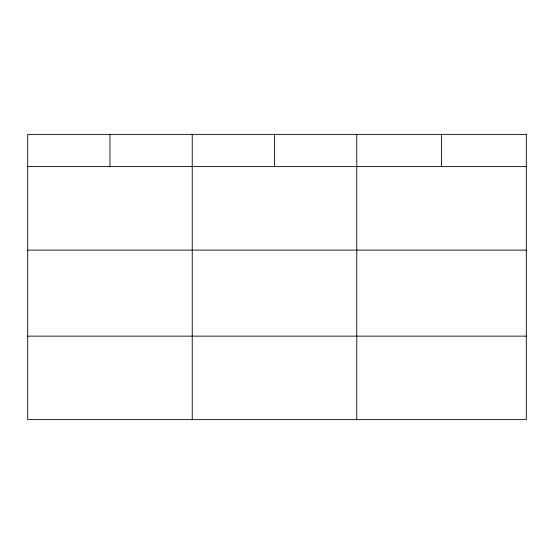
<?xml version="1.0" encoding="UTF-8"?>
<svg xmlns="http://www.w3.org/2000/svg" width="554" height="554" viewBox="0 0 554 554"><rect width="100%" height="100%" fill="white"/><g stroke="black" fill="none" stroke-linecap="round" stroke-linejoin="round"><path stroke-width="0.83" d="M27.7 166.615L526.3 166.615M27.7 250.117L526.3 250.117M27.7 336.146L526.3 336.146M441.538 134.359L441.538 166.615M356.776 134.359L356.776 419.641M274.507 134.359L274.507 166.615M192.238 134.359L192.238 419.641M109.969 134.359L109.969 166.615M526.3 134.359L27.7 134.359L27.7 419.641L526.3 419.641L526.3 134.359"/></g></svg>
